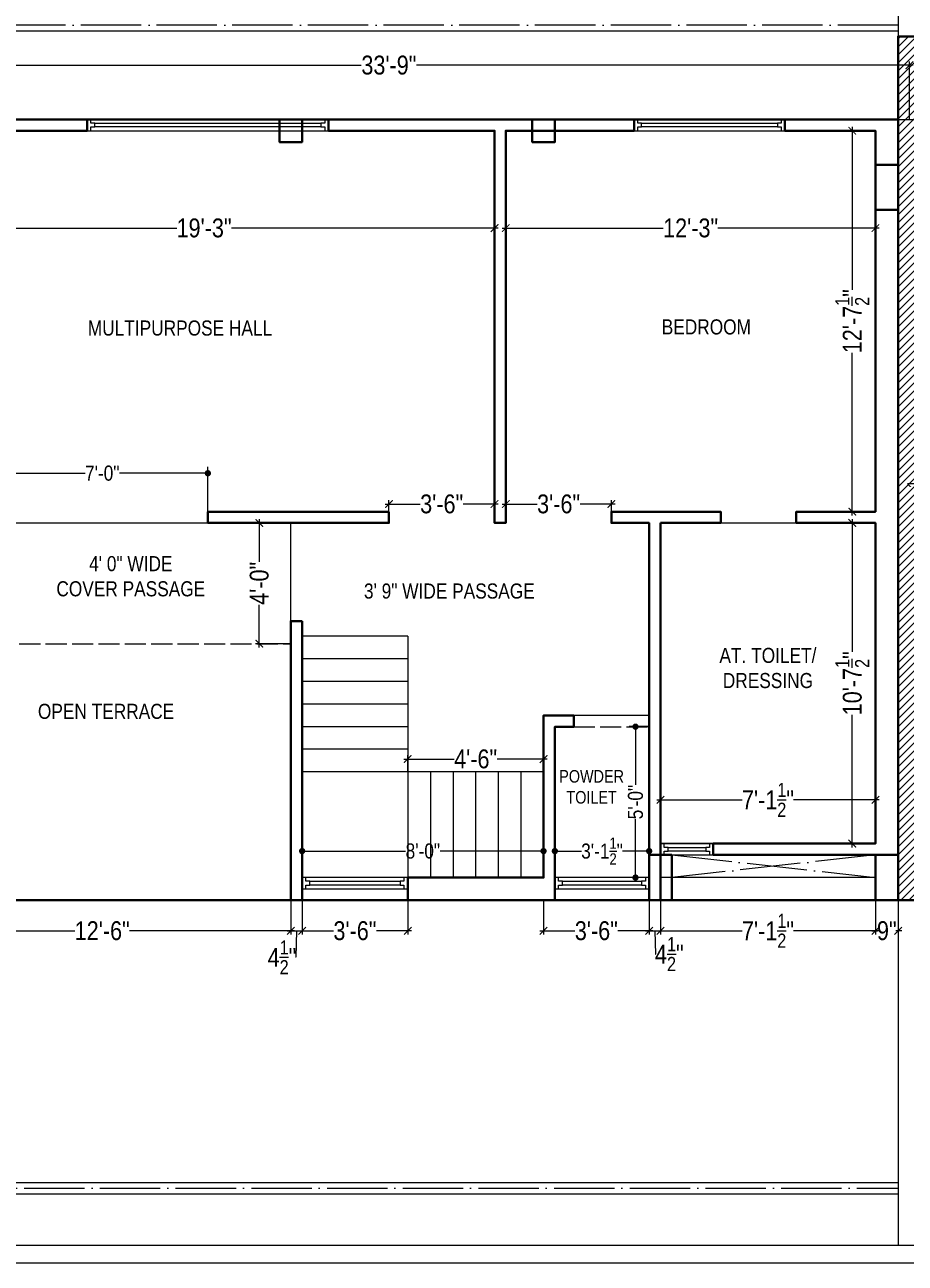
# Model space of a CAD drawing. Header units: millimetres. Extents: x 56222 to 152663, y -171621 to -121287.
# Drawn here: x 150135.4 to 150485.6, y -170532.5 to -170039.9 of the extents above; entities that cross this region are included whole.
import ezdxf

# ---------------------------------------------------------------- set-up
doc = ezdxf.new("R2010")
doc.units = ezdxf.units.MM
doc.header["$MEASUREMENT"] = 0
doc.header["$PDMODE"] = 35
doc.linetypes.add('ACAD_ISO02W100', pattern=[15, 12, -3])
doc.linetypes.add('ACAD_ISO04W100', pattern=[30, 24, -3, 0, -3])
doc.layers.get('Defpoints').update_dxf_attribs({"color": 220})
for name, color, linetype, lineweight in [('COLUMN', 1, 'Continuous', 30), ('ELEVATION', 250, 'Continuous', 9), ('FIRST FLOOR', 7, 'Continuous', 9), ('FIRST FLOOR_( STAIR )', 251, 'Continuous', 9), ('GROUND FLOOR', 7, 'Continuous', 9), ('GROUND FLOOR  ( HATCH )', 251, 'Continuous', 9), ('GROUND FLOOR ( DW_RAIL )', 7, 'Continuous', 9), ('SECOND FLOOR', 7, 'Continuous', 9), ('SECOND FLOOR  ( PLINE )', 251, 'Continuous', 30), ('SECOND FLOOR ( DIM )', 7, 'Continuous', 9), ('SECOND FLOOR ( DW_RAIL )', 7, 'Continuous', 9), ('SECOND FLOOR ( PLine )', 7, 'Continuous', 30), ('SECOND FLOOR ( TEXT )', 7, 'Continuous', 9), ('SECTION', 7, 'Continuous', 9), ('X_SHEET', 7, 'Continuous', 9)]:
    doc.layers.add(name, color=color, linetype=linetype, lineweight=lineweight)
doc.styles.add('Cn BT~6', font='swissc.ttf', dxfattribs={"height": 6})
doc.styles.add("Cn_BT_0'-0", font='swissc.ttf')
doc.styles.add('Cn_BT_7½', font='swissc.ttf', dxfattribs={"height": 7.5})
doc.styles.add('KATHA', font='swissc.ttf')
doc.dimstyles.new('Cn BT~6', dxfattribs={"dimtxt": 0.18, "dimasz": 2.5, "dimexe": 2.5, "dimexo": 0, "dimgap": 0.09, "dimtad": 0, "dimdec": 3, "dimzin": 3, "dimdsep": 46, "dimlunit": 4, "dimtxsty": 'Cn BT~6', "dimblk": 'DOT', "dimcen": 0.09, "dimdle": 2, "dimclrd": 250, "dimclre": 250, "dimclrt": 5, "dimadec": 0, "dimazin": 0, "dimtfac": 0.75, "dimtdec": 3, "dimtofl": 0, "dimtmove": 0, "dimatfit": 3, "dimfxl": 1, "dimtolj": 1, "dimtzin": 0, "dimlwd": 15, "dimlwe": 15, "dimarcsym": 0})
doc.dimstyles.new('Cn_BT_7½', dxfattribs={"dimtxt": 9, "dimasz": 3, "dimexe": 1.5, "dimexo": 0, "dimgap": 0.09, "dimtad": 0, "dimdec": 3, "dimzin": 3, "dimdsep": 46, "dimlunit": 4, "dimtxsty": 'Cn_BT_7½', "dimblk": 'ARCHTICK', "dimcen": 0.09, "dimdle": 1.5, "dimclrd": 251, "dimclre": 251, "dimclrt": 14, "dimadec": 0, "dimazin": 0, "dimtfac": 0.75, "dimtdec": 3, "dimtofl": 0, "dimtmove": 0, "dimatfit": 3, "dimfxl": 0, "dimtolj": 1, "dimtzin": 0, "dimlwd": 15, "dimlwe": 15, "dimarcsym": 0})

# ---------------------------------------------------------------- blocks, each defined once
blk = doc.blocks.new('_ArchTick')
at = {"color": 0, "linetype": 'ByBlock', "const_width": 0.15}
blk.add_lwpolyline([(-0.5, -0.5), (0.5, 0.5)], dxfattribs=at)
blk = doc.blocks.new('*D30')
at = {"layer": 'Defpoints', "color": 0, "transparency": 16777216}
for p in [(150473.74, -170348.19), (150388.24, -170356.24), (150473.74, -170356.24)]:
    blk.add_point(p, dxfattribs=at)
at = {"layer": 'SECOND FLOOR ( DIM )', "color": 251, "lineweight": 15, "transparency": 16777216}
for p, q in [((150386.74, -170348.19), (150420.79, -170348.19)), ((150388.24, -170356.24), (150388.24, -170346.69)), ((150475.24, -170348.19), (150441.19, -170348.19)), ((150473.74, -170356.24), (150473.74, -170346.69))]:
    blk.add_line(p, q, dxfattribs=at)
at = {"layer": 'SECOND FLOOR ( DIM )', "color": 251, "lineweight": 15, "transparency": 16777216, "xscale": 3, "yscale": 3, "zscale": 3, "rotation": 180}
blk.add_blockref('_ArchTick', (150388.24, -170348.19), dxfattribs=at)
at = {"layer": 'SECOND FLOOR ( DIM )', "color": 251, "lineweight": 15, "transparency": 16777216, "xscale": 3, "yscale": 3, "zscale": 3}
blk.add_blockref('_ArchTick', (150473.74, -170348.19), dxfattribs=at)
at = {"layer": 'SECOND FLOOR ( DIM )', "color": 14, "transparency": 16777216, "insert": (150430.99, -170348.19), "char_height": 7.5, "attachment_point": 5, "style": 'Cn_BT_7½'}
blk.add_mtext('\\A1;7\'-1{\\H0.750000x;\\S1/2;}"', dxfattribs=at)
blk = doc.blocks.new('*D31')
at = {"layer": 'Defpoints', "color": 0, "transparency": 16777216}
for p in [(150482.74, -170077.58), (150478.24, -170388.08), (150493.13, -170388.08)]:
    blk.add_point(p, dxfattribs=at)
at = {"layer": 'SECOND FLOOR ( DIM )', "color": 251, "lineweight": 15, "transparency": 16777216}
for p, q in [((150482.74, -170077.58), (150494.63, -170077.58)), ((150493.13, -170076.08), (150493.13, -170217.68)), ((150493.13, -170389.58), (150493.13, -170247.99)), ((150478.24, -170388.08), (150494.63, -170388.08))]:
    blk.add_line(p, q, dxfattribs=at)
at = {"layer": 'SECOND FLOOR ( DIM )', "color": 251, "lineweight": 15, "transparency": 16777216, "xscale": 3, "yscale": 3, "zscale": 3}
for p, rotation in [((150493.13, -170077.58), 90), ((150493.13, -170388.08), 270)]:
    blk.add_blockref('_ArchTick', p, dxfattribs=dict(at, rotation=rotation))
at = {"layer": 'SECOND FLOOR ( DIM )', "color": 14, "transparency": 16777216, "insert": (150493.13, -170232.83), "char_height": 7.5, "attachment_point": 5, "rotation": 90, "style": 'Cn_BT_7½'}
blk.add_mtext('\\A1;25\'-10{\\H0.750000x;\\S1/2;}"', dxfattribs=at)
blk = doc.blocks.new('*D32')
at = {"layer": 'Defpoints', "color": 0, "transparency": 16777216}
for p in [(150473.74, -170238.08), (150464.5, -170365.58), (150473.74, -170365.58)]:
    blk.add_point(p, dxfattribs=at)
at = {"layer": 'SECOND FLOOR ( DIM )', "color": 251, "lineweight": 15, "transparency": 16777216}
for p, q in [((150473.74, -170238.08), (150463, -170238.08)), ((150464.5, -170236.58), (150464.5, -170289.3)), ((150464.5, -170367.08), (150464.5, -170314.37)), ((150473.74, -170365.58), (150463, -170365.58))]:
    blk.add_line(p, q, dxfattribs=at)
at = {"layer": 'SECOND FLOOR ( DIM )', "color": 251, "lineweight": 15, "transparency": 16777216, "xscale": 3, "yscale": 3, "zscale": 3}
for p, rotation in [((150464.5, -170238.08), 90), ((150464.5, -170365.58), 270)]:
    blk.add_blockref('_ArchTick', p, dxfattribs=dict(at, rotation=rotation))
at = {"layer": 'SECOND FLOOR ( DIM )', "color": 14, "transparency": 16777216, "insert": (150464.5, -170301.83), "char_height": 7.5, "attachment_point": 5, "rotation": 90, "style": 'Cn_BT_7½'}
blk.add_mtext('\\A1;10\'-7{\\H0.750000x;\\S1/2;}"', dxfattribs=at)
blk = doc.blocks.new('*D33')
at = {"layer": 'Defpoints', "color": 0, "transparency": 16777216}
for p in [(150473.74, -170082.08), (150464.5, -170233.58), (150473.74, -170233.58)]:
    blk.add_point(p, dxfattribs=at)
at = {"layer": 'SECOND FLOOR ( DIM )', "color": 251, "lineweight": 15, "transparency": 16777216}
for p, q in [((150473.74, -170082.08), (150463, -170082.08)), ((150464.5, -170080.58), (150464.5, -170145.3)), ((150464.5, -170235.08), (150464.5, -170170.37)), ((150473.74, -170233.58), (150463, -170233.58))]:
    blk.add_line(p, q, dxfattribs=at)
at = {"layer": 'SECOND FLOOR ( DIM )', "color": 251, "lineweight": 15, "transparency": 16777216, "xscale": 3, "yscale": 3, "zscale": 3}
for p, rotation in [((150464.5, -170082.08), 90), ((150464.5, -170233.58), 270)]:
    blk.add_blockref('_ArchTick', p, dxfattribs=dict(at, rotation=rotation))
at = {"layer": 'SECOND FLOOR ( DIM )', "color": 14, "transparency": 16777216, "insert": (150464.5, -170157.83), "char_height": 7.5, "attachment_point": 5, "rotation": 90, "style": 'Cn_BT_7½'}
blk.add_mtext('\\A1;12\'-7{\\H0.750000x;\\S1/2;}"', dxfattribs=at)
blk = doc.blocks.new('*D34')
at = {"layer": 'Defpoints', "color": 0, "transparency": 16777216}
for p in [(150326.74, -170110.58), (150473.74, -170110.58), (150473.74, -170120.78)]:
    blk.add_point(p, dxfattribs=at)
at = {"layer": 'SECOND FLOOR ( DIM )', "color": 251, "lineweight": 15, "transparency": 16777216}
for p, q in [((150326.74, -170110.58), (150326.74, -170122.28)), ((150473.74, -170110.58), (150473.74, -170122.28)), ((150325.24, -170120.78), (150389.38, -170120.78)), ((150475.24, -170120.78), (150411.1, -170120.78))]:
    blk.add_line(p, q, dxfattribs=at)
at = {"layer": 'SECOND FLOOR ( DIM )', "color": 251, "lineweight": 15, "transparency": 16777216, "xscale": 3, "yscale": 3, "zscale": 3, "rotation": 180}
blk.add_blockref('_ArchTick', (150326.74, -170120.78), dxfattribs=at)
at = {"layer": 'SECOND FLOOR ( DIM )', "color": 251, "lineweight": 15, "transparency": 16777216, "xscale": 3, "yscale": 3, "zscale": 3}
blk.add_blockref('_ArchTick', (150473.74, -170120.78), dxfattribs=at)
at = {"layer": 'SECOND FLOOR ( DIM )', "color": 14, "transparency": 16777216, "insert": (150400.24, -170120.78), "char_height": 7.5, "attachment_point": 5, "style": 'Cn_BT_7½'}
blk.add_mtext('\\A1;12\'-3"', dxfattribs=at)
blk = doc.blocks.new('*D35')
at = {"layer": 'Defpoints', "color": 0, "transparency": 16777216}
for p in [(150091.24, -170110.58), (150322.24, -170110.58), (150091.24, -170120.78)]:
    blk.add_point(p, dxfattribs=at)
at = {"layer": 'SECOND FLOOR ( DIM )', "color": 251, "lineweight": 15, "transparency": 16777216}
for p, q in [((150091.24, -170110.58), (150091.24, -170122.28)), ((150322.24, -170110.58), (150322.24, -170122.28)), ((150089.74, -170120.78), (150195.88, -170120.78)), ((150323.74, -170120.78), (150217.6, -170120.78))]:
    blk.add_line(p, q, dxfattribs=at)
at = {"layer": 'SECOND FLOOR ( DIM )', "color": 251, "lineweight": 15, "transparency": 16777216, "xscale": 3, "yscale": 3, "zscale": 3, "rotation": 180}
blk.add_blockref('_ArchTick', (150091.24, -170120.78), dxfattribs=at)
at = {"layer": 'SECOND FLOOR ( DIM )', "color": 251, "lineweight": 15, "transparency": 16777216, "xscale": 3, "yscale": 3, "zscale": 3}
blk.add_blockref('_ArchTick', (150322.24, -170120.78), dxfattribs=at)
at = {"layer": 'SECOND FLOOR ( DIM )', "color": 14, "transparency": 16777216, "insert": (150206.74, -170120.78), "char_height": 7.5, "attachment_point": 5, "style": 'Cn_BT_7½'}
blk.add_mtext('\\A1;19\'-3"', dxfattribs=at)
blk = doc.blocks.new('*D36')
at = {"layer": 'Defpoints', "color": 0, "transparency": 16777216}
for p in [(150082.24, -170056.02), (150082.24, -170077.58), (150487.24, -170077.58)]:
    blk.add_point(p, dxfattribs=at)
at = {"layer": 'SECOND FLOOR ( DIM )', "color": 251, "lineweight": 15, "transparency": 16777216}
for p, q in [((150080.74, -170056.02), (150269.21, -170056.02)), ((150082.24, -170077.58), (150082.24, -170054.52)), ((150488.74, -170056.02), (150291.28, -170056.02)), ((150487.24, -170077.58), (150487.24, -170054.52))]:
    blk.add_line(p, q, dxfattribs=at)
at = {"layer": 'SECOND FLOOR ( DIM )', "color": 251, "lineweight": 15, "transparency": 16777216, "xscale": 3, "yscale": 3, "zscale": 3, "rotation": 180}
blk.add_blockref('_ArchTick', (150082.24, -170056.02), dxfattribs=at)
at = {"layer": 'SECOND FLOOR ( DIM )', "color": 251, "lineweight": 15, "transparency": 16777216, "xscale": 3, "yscale": 3, "zscale": 3}
blk.add_blockref('_ArchTick', (150487.24, -170056.02), dxfattribs=at)
at = {"layer": 'SECOND FLOOR ( DIM )', "color": 14, "transparency": 16777216, "insert": (150280.24, -170056.02), "char_height": 7.5, "attachment_point": 5, "style": 'Cn_BT_7½'}
blk.add_mtext('\\A1;33\'-9"', dxfattribs=at)
blk = doc.blocks.new('_Dot')
at = {"color": 0, "linetype": 'ByBlock', "lineweight": -2}
blk.add_line((-0.5, 0), (-1, 0), dxfattribs=at)
at = {"color": 0, "linetype": 'ByBlock', "const_width": 0.5}
blk.add_lwpolyline([(-0.25, 0, 1), (0.25, 0, 1)], format="xyb", close=True, dxfattribs=at)
blk = doc.blocks.new('*D37')
at = {"layer": 'Defpoints', "color": 0, "transparency": 16777216}
for p in [(150245.74, -170361.08), (150341.74, -170361.08), (150341.74, -170368.56)]:
    blk.add_point(p, dxfattribs=at)
at = {"layer": 'SECOND FLOOR ( DIM )', "color": 250, "lineweight": 15, "transparency": 16777216}
for p, q in [((150245.74, -170361.08), (150245.74, -170371.06)), ((150341.74, -170361.08), (150341.74, -170371.06)), ((150248.24, -170368.56), (150286.91, -170368.56)), ((150339.24, -170368.56), (150300.58, -170368.56))]:
    blk.add_line(p, q, dxfattribs=at)
at = {"layer": 'SECOND FLOOR ( DIM )', "color": 250, "lineweight": 15, "transparency": 16777216, "xscale": 2.5, "yscale": 2.5, "zscale": 2.5, "rotation": 180}
blk.add_blockref('_Dot', (150245.74, -170368.56), dxfattribs=at)
at = {"layer": 'SECOND FLOOR ( DIM )', "color": 250, "lineweight": 15, "transparency": 16777216, "xscale": 2.5, "yscale": 2.5, "zscale": 2.5}
blk.add_blockref('_Dot', (150341.74, -170368.56), dxfattribs=at)
at = {"layer": 'SECOND FLOOR ( DIM )', "color": 5, "transparency": 16777216, "insert": (150293.74, -170368.56), "char_height": 6, "attachment_point": 5, "style": 'Cn BT~6'}
blk.add_mtext('\\A1;8\'-0"', dxfattribs=at)
blk = doc.blocks.new('*D38')
at = {"layer": 'Defpoints', "color": 0, "transparency": 16777216}
for p in [(150341.74, -170331.94), (150287.74, -170337.08), (150341.74, -170337.08)]:
    blk.add_point(p, dxfattribs=at)
at = {"layer": 'SECOND FLOOR ( DIM )', "color": 251, "lineweight": 15, "transparency": 16777216}
for p, q in [((150286.24, -170331.94), (150306.14, -170331.94)), ((150287.74, -170337.08), (150287.74, -170330.44)), ((150343.24, -170331.94), (150323.34, -170331.94)), ((150341.74, -170337.08), (150341.74, -170330.44))]:
    blk.add_line(p, q, dxfattribs=at)
at = {"layer": 'SECOND FLOOR ( DIM )', "color": 251, "lineweight": 15, "transparency": 16777216, "xscale": 3, "yscale": 3, "zscale": 3, "rotation": 180}
blk.add_blockref('_ArchTick', (150287.74, -170331.94), dxfattribs=at)
at = {"layer": 'SECOND FLOOR ( DIM )', "color": 251, "lineweight": 15, "transparency": 16777216, "xscale": 3, "yscale": 3, "zscale": 3}
blk.add_blockref('_ArchTick', (150341.74, -170331.94), dxfattribs=at)
at = {"layer": 'SECOND FLOOR ( DIM )', "color": 14, "transparency": 16777216, "insert": (150314.74, -170331.94), "char_height": 7.5, "attachment_point": 5, "style": 'Cn_BT_7½'}
blk.add_mtext('\\A1;4\'-6"', dxfattribs=at)
blk = doc.blocks.new('*D39')
at = {"layer": 'Defpoints', "color": 0, "transparency": 16777216}
for p in [(150091.24, -170388.08), (150241.24, -170388.08), (150241.24, -170400.26)]:
    blk.add_point(p, dxfattribs=at)
at = {"layer": 'SECOND FLOOR ( DIM )', "color": 251, "lineweight": 15, "transparency": 16777216}
for p, q in [((150091.24, -170388.08), (150091.24, -170401.76)), ((150241.24, -170388.08), (150241.24, -170401.76)), ((150089.74, -170400.26), (150155.38, -170400.26)), ((150242.74, -170400.26), (150177.1, -170400.26))]:
    blk.add_line(p, q, dxfattribs=at)
at = {"layer": 'SECOND FLOOR ( DIM )', "color": 251, "lineweight": 15, "transparency": 16777216, "xscale": 3, "yscale": 3, "zscale": 3, "rotation": 180}
blk.add_blockref('_ArchTick', (150091.24, -170400.26), dxfattribs=at)
at = {"layer": 'SECOND FLOOR ( DIM )', "color": 251, "lineweight": 15, "transparency": 16777216, "xscale": 3, "yscale": 3, "zscale": 3}
blk.add_blockref('_ArchTick', (150241.24, -170400.26), dxfattribs=at)
at = {"layer": 'SECOND FLOOR ( DIM )', "color": 14, "transparency": 16777216, "insert": (150166.24, -170400.26), "char_height": 7.5, "attachment_point": 5, "style": 'Cn_BT_7½'}
blk.add_mtext('\\A1;12\'-6"', dxfattribs=at)
blk = doc.blocks.new('*D40')
at = {"layer": 'Defpoints', "color": 0, "transparency": 16777216}
for p in [(150241.24, -170388.08), (150245.74, -170388.08), (150245.74, -170400.26)]:
    blk.add_point(p, dxfattribs=at)
at = {"layer": 'SECOND FLOOR ( DIM )', "color": 251, "lineweight": 15, "transparency": 16777216}
for p, q in [((150241.24, -170388.08), (150241.24, -170401.76)), ((150245.74, -170388.08), (150245.74, -170401.76)), ((150239.74, -170400.26), (150247.24, -170400.26)), ((150243.49, -170400.26), (150243.27, -170410.81)), ((150243.27, -170410.81), (150243.09, -170410.81))]:
    blk.add_line(p, q, dxfattribs=at)
at = {"layer": 'SECOND FLOOR ( DIM )', "color": 251, "lineweight": 15, "transparency": 16777216, "xscale": 3, "yscale": 3, "zscale": 3, "rotation": 180}
blk.add_blockref('_ArchTick', (150241.24, -170400.26), dxfattribs=at)
at = {"layer": 'SECOND FLOOR ( DIM )', "color": 251, "lineweight": 15, "transparency": 16777216, "xscale": 3, "yscale": 3, "zscale": 3}
blk.add_blockref('_ArchTick', (150245.74, -170400.26), dxfattribs=at)
at = {"layer": 'SECOND FLOOR ( DIM )', "color": 14, "transparency": 16777216, "insert": (150237.72, -170410.81), "char_height": 7.5, "attachment_point": 5, "style": 'Cn_BT_7½'}
blk.add_mtext('\\A1;4{\\H0.750000x;\\S1/2;}"', dxfattribs=at)
blk = doc.blocks.new('*D41')
at = {"layer": 'Defpoints', "color": 0, "transparency": 16777216}
for p in [(150245.74, -170388.08), (150287.74, -170388.08), (150287.74, -170400.26)]:
    blk.add_point(p, dxfattribs=at)
at = {"layer": 'SECOND FLOOR ( DIM )', "color": 251, "lineweight": 15, "transparency": 16777216}
for p, q in [((150245.74, -170388.08), (150245.74, -170401.76)), ((150287.74, -170388.08), (150287.74, -170401.76)), ((150244.24, -170400.26), (150258.19, -170400.26)), ((150289.24, -170400.26), (150275.29, -170400.26))]:
    blk.add_line(p, q, dxfattribs=at)
at = {"layer": 'SECOND FLOOR ( DIM )', "color": 251, "lineweight": 15, "transparency": 16777216, "xscale": 3, "yscale": 3, "zscale": 3, "rotation": 180}
blk.add_blockref('_ArchTick', (150245.74, -170400.26), dxfattribs=at)
at = {"layer": 'SECOND FLOOR ( DIM )', "color": 251, "lineweight": 15, "transparency": 16777216, "xscale": 3, "yscale": 3, "zscale": 3}
blk.add_blockref('_ArchTick', (150287.74, -170400.26), dxfattribs=at)
at = {"layer": 'SECOND FLOOR ( DIM )', "color": 14, "transparency": 16777216, "insert": (150266.74, -170400.26), "char_height": 7.5, "attachment_point": 5, "style": 'Cn_BT_7½'}
blk.add_mtext('\\A1;3\'-6"', dxfattribs=at)
blk = doc.blocks.new('*D42')
at = {"layer": 'Defpoints', "color": 0, "transparency": 16777216}
for p in [(150341.74, -170388.08), (150383.74, -170388.08), (150383.74, -170400.26)]:
    blk.add_point(p, dxfattribs=at)
at = {"layer": 'SECOND FLOOR ( DIM )', "color": 251, "lineweight": 15, "transparency": 16777216}
for p, q in [((150341.74, -170388.08), (150341.74, -170401.76)), ((150383.74, -170388.08), (150383.74, -170401.76)), ((150340.24, -170400.26), (150354.19, -170400.26)), ((150385.24, -170400.26), (150371.29, -170400.26))]:
    blk.add_line(p, q, dxfattribs=at)
at = {"layer": 'SECOND FLOOR ( DIM )', "color": 251, "lineweight": 15, "transparency": 16777216, "xscale": 3, "yscale": 3, "zscale": 3, "rotation": 180}
blk.add_blockref('_ArchTick', (150341.74, -170400.26), dxfattribs=at)
at = {"layer": 'SECOND FLOOR ( DIM )', "color": 251, "lineweight": 15, "transparency": 16777216, "xscale": 3, "yscale": 3, "zscale": 3}
blk.add_blockref('_ArchTick', (150383.74, -170400.26), dxfattribs=at)
at = {"layer": 'SECOND FLOOR ( DIM )', "color": 14, "transparency": 16777216, "insert": (150362.74, -170400.26), "char_height": 7.5, "attachment_point": 5, "style": 'Cn_BT_7½'}
blk.add_mtext('\\A1;3\'-6"', dxfattribs=at)
blk = doc.blocks.new('*D44')
at = {"layer": 'Defpoints', "color": 0, "transparency": 16777216}
for p in [(150383.74, -170388.08), (150388.24, -170388.08), (150388.24, -170400.26)]:
    blk.add_point(p, dxfattribs=at)
at = {"layer": 'SECOND FLOOR ( DIM )', "color": 251, "lineweight": 15, "transparency": 16777216}
for p, q in [((150383.74, -170388.08), (150383.74, -170401.76)), ((150388.24, -170388.08), (150388.24, -170401.76)), ((150382.24, -170400.26), (150389.74, -170400.26)), ((150385.99, -170400.26), (150386.22, -170409.54)), ((150386.22, -170409.54), (150386.4, -170409.54))]:
    blk.add_line(p, q, dxfattribs=at)
at = {"layer": 'SECOND FLOOR ( DIM )', "color": 251, "lineweight": 15, "transparency": 16777216, "xscale": 3, "yscale": 3, "zscale": 3, "rotation": 180}
blk.add_blockref('_ArchTick', (150383.74, -170400.26), dxfattribs=at)
at = {"layer": 'SECOND FLOOR ( DIM )', "color": 251, "lineweight": 15, "transparency": 16777216, "xscale": 3, "yscale": 3, "zscale": 3}
blk.add_blockref('_ArchTick', (150388.24, -170400.26), dxfattribs=at)
at = {"layer": 'SECOND FLOOR ( DIM )', "color": 14, "transparency": 16777216, "insert": (150391.77, -170409.54), "char_height": 7.5, "attachment_point": 5, "style": 'Cn_BT_7½'}
blk.add_mtext('\\A1;4{\\H0.750000x;\\S1/2;}"', dxfattribs=at)
blk = doc.blocks.new('*D45')
at = {"layer": 'Defpoints', "color": 0, "transparency": 16777216}
for p in [(150388.24, -170388.08), (150473.74, -170388.08), (150473.74, -170400.26)]:
    blk.add_point(p, dxfattribs=at)
at = {"layer": 'SECOND FLOOR ( DIM )', "color": 251, "lineweight": 15, "transparency": 16777216}
for p, q in [((150388.24, -170388.08), (150388.24, -170401.76)), ((150473.74, -170388.08), (150473.74, -170401.76)), ((150386.74, -170400.26), (150420.79, -170400.26)), ((150475.24, -170400.26), (150441.19, -170400.26))]:
    blk.add_line(p, q, dxfattribs=at)
at = {"layer": 'SECOND FLOOR ( DIM )', "color": 251, "lineweight": 15, "transparency": 16777216, "xscale": 3, "yscale": 3, "zscale": 3, "rotation": 180}
blk.add_blockref('_ArchTick', (150388.24, -170400.26), dxfattribs=at)
at = {"layer": 'SECOND FLOOR ( DIM )', "color": 251, "lineweight": 15, "transparency": 16777216, "xscale": 3, "yscale": 3, "zscale": 3}
blk.add_blockref('_ArchTick', (150473.74, -170400.26), dxfattribs=at)
at = {"layer": 'SECOND FLOOR ( DIM )', "color": 14, "transparency": 16777216, "insert": (150430.99, -170400.26), "char_height": 7.5, "attachment_point": 5, "style": 'Cn_BT_7½'}
blk.add_mtext('\\A1;7\'-1{\\H0.750000x;\\S1/2;}"', dxfattribs=at)
blk = doc.blocks.new('*D46')
at = {"layer": 'Defpoints', "color": 0, "transparency": 16777216}
for p in [(150473.74, -170388.08), (150482.74, -170388.08), (150482.74, -170400.26)]:
    blk.add_point(p, dxfattribs=at)
at = {"layer": 'SECOND FLOOR ( DIM )', "color": 251, "lineweight": 15, "transparency": 16777216}
for p, q in [((150473.74, -170388.08), (150473.74, -170401.76)), ((150482.74, -170388.08), (150482.74, -170401.76)), ((150472.24, -170400.26), (150474.59, -170400.26)), ((150484.24, -170400.26), (150481.9, -170400.26))]:
    blk.add_line(p, q, dxfattribs=at)
at = {"layer": 'SECOND FLOOR ( DIM )', "color": 251, "lineweight": 15, "transparency": 16777216, "xscale": 3, "yscale": 3, "zscale": 3, "rotation": 180}
blk.add_blockref('_ArchTick', (150473.74, -170400.26), dxfattribs=at)
at = {"layer": 'SECOND FLOOR ( DIM )', "color": 251, "lineweight": 15, "transparency": 16777216, "xscale": 3, "yscale": 3, "zscale": 3}
blk.add_blockref('_ArchTick', (150482.74, -170400.26), dxfattribs=at)
at = {"layer": 'SECOND FLOOR ( DIM )', "color": 14, "transparency": 16777216, "insert": (150478.24, -170400.26), "char_height": 7.5, "attachment_point": 5, "style": 'Cn_BT_7½'}
blk.add_mtext('\\A1;9"', dxfattribs=at)
blk = doc.blocks.new('*D47')
at = {"layer": 'Defpoints', "color": 0, "transparency": 16777216}
for p in [(150245.74, -170238.08), (150228.7, -170286.08), (150241.24, -170286.08)]:
    blk.add_point(p, dxfattribs=at)
at = {"layer": 'SECOND FLOOR ( DIM )', "color": 251, "lineweight": 15, "transparency": 16777216}
for p, q in [((150245.74, -170238.08), (150227.2, -170238.08)), ((150228.7, -170236.58), (150228.7, -170253.49)), ((150228.7, -170287.58), (150228.7, -170270.68)), ((150241.24, -170286.08), (150227.2, -170286.08))]:
    blk.add_line(p, q, dxfattribs=at)
at = {"layer": 'SECOND FLOOR ( DIM )', "color": 251, "lineweight": 15, "transparency": 16777216, "xscale": 3, "yscale": 3, "zscale": 3}
for p, rotation in [((150228.7, -170238.08), 90), ((150228.7, -170286.08), 270)]:
    blk.add_blockref('_ArchTick', p, dxfattribs=dict(at, rotation=rotation))
at = {"layer": 'SECOND FLOOR ( DIM )', "color": 14, "transparency": 16777216, "insert": (150228.7, -170262.08), "char_height": 7.5, "attachment_point": 5, "rotation": 90, "style": 'Cn_BT_7½'}
blk.add_mtext('\\A1;4\'-0"', dxfattribs=at)
blk = doc.blocks.new('*D49')
at = {"layer": 'Defpoints', "color": 0, "transparency": 16777216}
for p in [(150326.74, -170230.53), (150326.74, -170238.08), (150368.74, -170238.08)]:
    blk.add_point(p, dxfattribs=at)
at = {"layer": 'SECOND FLOOR ( DIM )', "color": 251, "lineweight": 15, "transparency": 16777216}
for p, q in [((150325.24, -170230.53), (150339.19, -170230.53)), ((150326.74, -170238.08), (150326.74, -170229.03)), ((150370.24, -170230.53), (150356.29, -170230.53)), ((150368.74, -170238.08), (150368.74, -170229.03))]:
    blk.add_line(p, q, dxfattribs=at)
at = {"layer": 'SECOND FLOOR ( DIM )', "color": 251, "lineweight": 15, "transparency": 16777216, "xscale": 3, "yscale": 3, "zscale": 3, "rotation": 180}
blk.add_blockref('_ArchTick', (150326.74, -170230.53), dxfattribs=at)
at = {"layer": 'SECOND FLOOR ( DIM )', "color": 251, "lineweight": 15, "transparency": 16777216, "xscale": 3, "yscale": 3, "zscale": 3}
blk.add_blockref('_ArchTick', (150368.74, -170230.53), dxfattribs=at)
at = {"layer": 'SECOND FLOOR ( DIM )', "color": 14, "transparency": 16777216, "insert": (150347.74, -170230.53), "char_height": 7.5, "attachment_point": 5, "style": 'Cn_BT_7½'}
blk.add_mtext('\\A1;3\'-6"', dxfattribs=at)
blk = doc.blocks.new('*D50')
at = {"layer": 'Defpoints', "color": 0, "transparency": 16777216}
for p in [(150280.24, -170230.53), (150280.24, -170238.08), (150322.24, -170238.08)]:
    blk.add_point(p, dxfattribs=at)
at = {"layer": 'SECOND FLOOR ( DIM )', "color": 251, "lineweight": 15, "transparency": 16777216}
for p, q in [((150278.74, -170230.53), (150292.69, -170230.53)), ((150280.24, -170238.08), (150280.24, -170229.03)), ((150323.74, -170230.53), (150309.79, -170230.53)), ((150322.24, -170238.08), (150322.24, -170229.03))]:
    blk.add_line(p, q, dxfattribs=at)
at = {"layer": 'SECOND FLOOR ( DIM )', "color": 251, "lineweight": 15, "transparency": 16777216, "xscale": 3, "yscale": 3, "zscale": 3, "rotation": 180}
blk.add_blockref('_ArchTick', (150280.24, -170230.53), dxfattribs=at)
at = {"layer": 'SECOND FLOOR ( DIM )', "color": 251, "lineweight": 15, "transparency": 16777216, "xscale": 3, "yscale": 3, "zscale": 3}
blk.add_blockref('_ArchTick', (150322.24, -170230.53), dxfattribs=at)
at = {"layer": 'SECOND FLOOR ( DIM )', "color": 14, "transparency": 16777216, "insert": (150301.24, -170230.53), "char_height": 7.5, "attachment_point": 5, "style": 'Cn_BT_7½'}
blk.add_mtext('\\A1;3\'-6"', dxfattribs=at)
blk = doc.blocks.new('*D51')
at = {"layer": 'Defpoints', "color": 0, "transparency": 16777216}
for p in [(150346.24, -170361.08), (150383.74, -170361.08), (150383.74, -170368.56)]:
    blk.add_point(p, dxfattribs=at)
at = {"layer": 'SECOND FLOOR ( DIM )', "color": 250, "lineweight": 15, "transparency": 16777216}
for p, q in [((150346.24, -170361.08), (150346.24, -170371.06)), ((150383.74, -170361.08), (150383.74, -170371.06)), ((150348.74, -170368.56), (150356.79, -170368.56)), ((150381.24, -170368.56), (150373.19, -170368.56))]:
    blk.add_line(p, q, dxfattribs=at)
at = {"layer": 'SECOND FLOOR ( DIM )', "color": 250, "lineweight": 15, "transparency": 16777216, "xscale": 2.5, "yscale": 2.5, "zscale": 2.5, "rotation": 180}
blk.add_blockref('_Dot', (150346.24, -170368.56), dxfattribs=at)
at = {"layer": 'SECOND FLOOR ( DIM )', "color": 250, "lineweight": 15, "transparency": 16777216, "xscale": 2.5, "yscale": 2.5, "zscale": 2.5}
blk.add_blockref('_Dot', (150383.74, -170368.56), dxfattribs=at)
at = {"layer": 'SECOND FLOOR ( DIM )', "color": 5, "transparency": 16777216, "insert": (150364.99, -170368.56), "char_height": 6, "attachment_point": 5, "style": 'Cn BT~6'}
blk.add_mtext('\\A1;3\'-1{\\H0.750000x;\\S1/2;}"', dxfattribs=at)
blk = doc.blocks.new('*D52')
at = {"layer": 'Defpoints', "color": 0, "transparency": 16777216}
for p in [(150378.31, -170319.08), (150383.74, -170319.08), (150383.74, -170379.08)]:
    blk.add_point(p, dxfattribs=at)
at = {"layer": 'SECOND FLOOR ( DIM )', "color": 250, "lineweight": 15, "transparency": 16777216}
for p, q in [((150383.74, -170319.08), (150375.81, -170319.08)), ((150378.31, -170321.58), (150378.31, -170342.24)), ((150378.31, -170376.58), (150378.31, -170355.93)), ((150383.74, -170379.08), (150375.81, -170379.08))]:
    blk.add_line(p, q, dxfattribs=at)
at = {"layer": 'SECOND FLOOR ( DIM )', "color": 250, "lineweight": 15, "transparency": 16777216, "xscale": 2.5, "yscale": 2.5, "zscale": 2.5}
for p, rotation in [((150378.31, -170319.08), 90), ((150378.31, -170379.08), 270)]:
    blk.add_blockref('_Dot', p, dxfattribs=dict(at, rotation=rotation))
at = {"layer": 'SECOND FLOOR ( DIM )', "color": 5, "transparency": 16777216, "insert": (150378.31, -170349.08), "char_height": 6, "attachment_point": 5, "rotation": 90, "style": 'Cn BT~6'}
blk.add_mtext('\\A1;5\'-0"', dxfattribs=at)
blk = doc.blocks.new('*D64')
at = {"layer": 'Defpoints', "color": 0, "transparency": 16777216}
for p in [(150208.24, -170218.29), (150124.24, -170233.58), (150208.24, -170233.58)]:
    blk.add_point(p, dxfattribs=at)
at = {"layer": 'ELEVATION', "color": 250, "lineweight": 15, "transparency": 16777216}
for p, q in [((150124.24, -170233.58), (150124.24, -170215.79)), ((150208.24, -170233.58), (150208.24, -170215.79)), ((150126.74, -170218.29), (150159.4, -170218.29)), ((150205.74, -170218.29), (150173.08, -170218.29))]:
    blk.add_line(p, q, dxfattribs=at)
at = {"layer": 'ELEVATION', "color": 250, "lineweight": 15, "transparency": 16777216, "xscale": 2.5, "yscale": 2.5, "zscale": 2.5, "rotation": 180}
blk.add_blockref('_Dot', (150124.24, -170218.29), dxfattribs=at)
at = {"layer": 'ELEVATION', "color": 250, "lineweight": 15, "transparency": 16777216, "xscale": 2.5, "yscale": 2.5, "zscale": 2.5}
blk.add_blockref('_Dot', (150208.24, -170218.29), dxfattribs=at)
at = {"layer": 'ELEVATION', "color": 5, "transparency": 16777216, "insert": (150166.24, -170218.29), "char_height": 6, "attachment_point": 5, "style": 'Cn BT~6'}
blk.add_mtext('\\A1;7\'-0"', dxfattribs=at)

msp = doc.modelspace()

# ---------------------------------------------------------------- hatches: boundary and pattern name
at = {"layer": 'GROUND FLOOR  ( HATCH )'}
h = msp.add_hatch(dxfattribs=at)
h.set_pattern_fill('ANSI31', color=6, scale=18, style=0)
h.set_pattern_definition([(45, (33951.0562, -7768.9088), (-1.590990258, 1.590990258), [])])
h.paths.add_polyline_path([(150491.7421, -170044.5832), (150482.7421, -170044.5832), (150482.7421, -170388.0832), (150491.7421, -170388.0832)])

# ---------------------------------------------------------------- linework, layer by layer
at = {"layer": 'COLUMN'}
for points in [[(150236.7421, -170077.5832), (150245.7421, -170077.5832), (150245.7421, -170086.5832), (150236.7421, -170086.5832)], [(150337.2421, -170077.5832), (150346.2421, -170077.5832), (150346.2421, -170086.5832), (150337.2421, -170086.5832)], [(150473.7421, -170095.5832), (150482.7421, -170095.5832), (150482.7421, -170113.5832), (150473.7421, -170113.5832)], [(150383.7421, -170370.0832), (150392.7421, -170370.0832), (150392.7421, -170388.0832), (150383.7421, -170388.0832)], [(150473.7421, -170370.0832), (150482.7421, -170370.0832), (150482.7421, -170388.0832), (150473.7421, -170388.0832)]]:
    msp.add_lwpolyline(points, close=True, dxfattribs=at)
at = {"layer": 'Defpoints', "color": 6, "lineweight": 30}
msp.add_lwpolyline([(150082.2421, -170077.5832), (150482.7421, -170077.5832), (150482.7422, -170388.0832), (150082.2421, -170388.0832)], close=True, dxfattribs=at)
at = {"layer": 'FIRST FLOOR', "color": 1}
msp.add_line((150287.7421, -170379.0832), (150287.7421, -170388.0832), dxfattribs=at)
at = {"layer": 'FIRST FLOOR_( STAIR )'}
for p, q in [((150287.7421, -170283.0832), (150245.7421, -170283.0832)), ((150287.7421, -170283.0832), (150287.7421, -170379.0832)), ((150287.7421, -170292.0832), (150245.7421, -170292.0832)), ((150287.7421, -170301.0832), (150245.7421, -170301.0832)), ((150287.7421, -170310.0832), (150245.7421, -170310.0832)), ((150287.7421, -170319.0832), (150245.7421, -170319.0832)), ((150287.7421, -170328.0832), (150245.7421, -170328.0832)), ((150341.7421, -170337.0832), (150245.7421, -170337.0832)), ((150296.7421, -170337.0832), (150296.7421, -170379.0832)), ((150305.7421, -170337.0832), (150305.7421, -170379.0832)), ((150314.7421, -170337.0832), (150314.7421, -170379.0832)), ((150323.7421, -170337.0832), (150323.7421, -170379.0832)), ((150332.7421, -170337.0832), (150332.7421, -170379.0832))]:
    msp.add_line(p, q, dxfattribs=at)
at = {"layer": 'GROUND FLOOR'}
for p, q in [((150482.7421, -170004.5343), (150482.7421, -170525.4671)), ((150482.7421, -170004.5343), (150482.7421, -170101.5832)), ((149986.9921, -170042.3332), (150482.7421, -170042.3332)), ((150409.2421, -170365.5832), (150409.2421, -170370.0832)), ((149986.9921, -170500.3332), (150482.7421, -170500.3332)), ((149982.4921, -170504.8332), (150482.7421, -170504.8332))]:
    msp.add_line(p, q, dxfattribs=at)
at = {"layer": 'GROUND FLOOR', "color": 1, "linetype": 'ACAD_ISO04W100'}
msp.add_lwpolyline([(150482.7421, -170040.0832), (149984.7421, -170040.0832), (149984.7421, -170502.5832), (150482.7421, -170502.5832)], dxfattribs=at)
at = {"layer": 'GROUND FLOOR', "color": 6, "lineweight": 30}
msp.add_lwpolyline([(150491.7421, -170044.5832), (150482.7421, -170044.5832), (150482.7421, -170388.0832), (150491.7421, -170388.0832)], close=True, dxfattribs=at)
at = {"layer": 'GROUND FLOOR ( DW_RAIL )'}
for points in [[(150409.2421, -170365.5832), (150407.7421, -170365.5832), (150407.7421, -170367.0832), (150406.2421, -170367.0832), (150406.2421, -170368.5832), (150391.2421, -170368.5832), (150391.2421, -170367.0832), (150389.7421, -170367.0832), (150389.7421, -170365.5832), (150388.2421, -170365.5832), (150388.2421, -170370.0832), (150389.7421, -170370.0832), (150389.7421, -170368.5832), (150391.2421, -170368.5832), (150391.2421, -170367.0832), (150406.2421, -170367.0832), (150406.2421, -170368.5832), (150407.7421, -170368.5832), (150407.7421, -170370.0832), (150409.2421, -170370.0832), (150409.2421, -170365.5832), (150388.2421, -170365.5832), (150388.2421, -170370.0832), (150409.2421, -170370.0832)], [(150287.7421, -170379.0832), (150286.2421, -170379.0832), (150286.2421, -170380.5832), (150284.7421, -170380.5832), (150284.7421, -170382.0832), (150248.7421, -170382.0832), (150248.7421, -170380.5832), (150247.2421, -170380.5832), (150247.2421, -170379.0832), (150245.7421, -170379.0832), (150245.7421, -170383.5832), (150247.2421, -170383.5832), (150247.2421, -170382.0832), (150248.7421, -170382.0832), (150248.7421, -170380.5832), (150284.7421, -170380.5832), (150284.7421, -170382.0832), (150286.2421, -170382.0832), (150286.2421, -170383.5832), (150287.7421, -170383.5832), (150287.7421, -170379.0832), (150245.7421, -170379.0832), (150245.7421, -170383.5832), (150287.7421, -170383.5832)], [(150383.7421, -170379.0832), (150382.2421, -170379.0832), (150382.2421, -170380.5832), (150380.7421, -170380.5832), (150380.7421, -170382.0832), (150349.2421, -170382.0832), (150349.2421, -170380.5832), (150347.7421, -170380.5832), (150347.7421, -170379.0832), (150346.2421, -170379.0832), (150346.2421, -170383.5832), (150347.7421, -170383.5832), (150347.7421, -170382.0832), (150349.2421, -170382.0832), (150349.2421, -170380.5832), (150380.7421, -170380.5832), (150380.7421, -170382.0832), (150382.2421, -170382.0832), (150382.2421, -170383.5832), (150383.7421, -170383.5832), (150383.7421, -170379.0832), (150346.2421, -170379.0832), (150346.2421, -170383.5832), (150383.7421, -170383.5832)]]:
    msp.add_lwpolyline(points, close=True, dxfattribs=at)
at = {"layer": 'SECOND FLOOR'}
for p, q in [((150082.2421, -170077.5832), (150482.7421, -170077.5832)), ((150160.2421, -170077.5832), (150160.2421, -170082.0832)), ((150256.2421, -170077.5832), (150256.2421, -170082.0832)), ((150377.7421, -170077.5832), (150377.7421, -170082.0832)), ((150437.7421, -170077.5832), (150437.7421, -170082.0832)), ((150091.2421, -170082.0832), (150322.2421, -170082.0832)), ((150322.2421, -170082.0832), (150322.2421, -170238.0832)), ((150326.7421, -170082.0832), (150473.7421, -170082.0832)), ((150326.7421, -170238.0832), (150326.7421, -170082.0832)), ((150473.7421, -170082.0832), (150473.7421, -170233.5832)), ((150208.2421, -170233.5832), (150280.2421, -170233.5832)), ((150208.2421, -170238.0832), (150208.2421, -170233.5832)), ((150280.2421, -170238.0832), (150280.2421, -170233.5832)), ((150368.7421, -170233.5832), (150412.2421, -170233.5832)), ((150368.7421, -170238.0832), (150368.7421, -170233.5832)), ((150412.2421, -170233.5832), (150412.2421, -170238.0832)), ((150442.2421, -170233.5832), (150473.7421, -170233.5832)), ((150442.2421, -170233.5832), (150442.2421, -170238.0832)), ((150091.2421, -170238.0832), (150280.2421, -170238.0832)), ((150241.2421, -170388.0832), (150241.2421, -170238.0832)), ((150322.2421, -170238.0832), (150326.7421, -170238.0832)), ((150368.7421, -170238.0832), (150383.7421, -170238.0832)), ((150383.7421, -170238.0832), (150383.7421, -170388.0832)), ((150388.2421, -170238.0832), (150388.2421, -170388.0832)), ((150388.2421, -170238.0832), (150473.7421, -170238.0832)), ((150473.7421, -170238.0832), (150473.7421, -170365.5832)), ((150241.2421, -170277.0832), (150245.7421, -170277.0832)), ((150245.7421, -170388.0832), (150245.7421, -170277.0832)), ((150341.7421, -170314.5832), (150341.7421, -170379.0832)), ((150383.7421, -170314.5832), (150341.7421, -170314.5832)), ((150353.7421, -170314.5832), (150353.7421, -170319.0832)), ((150353.7421, -170319.0832), (150346.2421, -170319.0832)), ((150346.2421, -170319.0832), (150346.2421, -170388.0832)), ((150388.2421, -170365.5832), (150473.7421, -170365.5832)), ((150388.2421, -170370.0832), (150473.7421, -170370.0832)), ((150473.7421, -170370.0832), (150473.7421, -170388.0832)), ((150341.7421, -170379.0832), (150245.7421, -170379.0832)), ((150383.7421, -170379.0832), (150346.2421, -170379.0832)), ((150473.7421, -170379.0832), (150388.2421, -170379.0832)), ((150482.7421, -170388.0832), (150082.2421, -170388.0832))]:
    msp.add_line(p, q, dxfattribs=at)
at = {"layer": 'SECOND FLOOR', "linetype": 'ACAD_ISO02W100', "ltscale": 0.7}
msp.add_line((150353.7421, -170319.0832), (150383.7421, -170319.0832), dxfattribs=at)
at = {"layer": 'SECOND FLOOR', "color": 1, "linetype": 'ACAD_ISO04W100'}
for p, q in [((150392.7421, -170370.0832), (150473.7421, -170379.0832)), ((150473.7421, -170370.0832), (150392.7421, -170379.0832))]:
    msp.add_line(p, q, dxfattribs=at)
at = {"layer": 'SECOND FLOOR', "color": 1, "linetype": 'ACAD_ISO02W100', "ltscale": 0.7}
msp.add_lwpolyline([(150091.2421, -170286.0832), (150241.2421, -170286.0832)], dxfattribs=at)
at = {"layer": 'SECOND FLOOR  ( PLINE )'}
for points in [[(150091.2421, -170082.0832), (150160.2421, -170082.0832), (150160.2421, -170077.5832), (150082.2421, -170077.5832), (150082.2421, -170130.8332), (150091.2421, -170130.8332)], [(150377.7421, -170077.5832), (150256.2421, -170077.5832), (150256.2421, -170082.0832), (150322.2421, -170082.0832), (150322.2421, -170238.0832), (150326.7421, -170238.0832), (150326.7421, -170082.0832), (150377.7421, -170082.0832)], [(150482.7421, -170077.5832), (150437.7421, -170077.5832), (150437.7421, -170082.0832), (150473.7421, -170082.0832), (150473.7421, -170233.5832), (150442.2421, -170233.5832), (150442.2421, -170238.0832), (150473.7421, -170238.0832), (150473.7421, -170365.5832), (150409.2421, -170365.5832), (150409.2421, -170370.0832), (150473.7421, -170370.0832), (150473.7421, -170388.0832), (150482.7421, -170388.0832)], [(150280.2421, -170233.5832), (150208.2421, -170233.5832), (150208.2421, -170238.0832), (150280.2421, -170238.0832)], [(150245.7421, -170277.0832), (150241.2421, -170277.0832), (150241.2421, -170388.0832), (150245.7421, -170388.0832)]]:
    msp.add_lwpolyline(points, close=True, dxfattribs=at)
at = {"layer": 'SECOND FLOOR ( DW_RAIL )'}
for points in [[(150256.2421, -170077.5832), (150254.7421, -170077.5832), (150254.7421, -170079.0832), (150253.2421, -170079.0832), (150253.2421, -170080.5832), (150163.2421, -170080.5832), (150163.2421, -170079.0832), (150161.7421, -170079.0832), (150161.7421, -170077.5832), (150160.2421, -170077.5832), (150160.2421, -170082.0832), (150161.7421, -170082.0832), (150161.7421, -170080.5832), (150163.2421, -170080.5832), (150163.2421, -170079.0832), (150253.2421, -170079.0832), (150253.2421, -170080.5832), (150254.7421, -170080.5832), (150254.7421, -170082.0832), (150256.2421, -170082.0832), (150256.2421, -170077.5832), (150160.2421, -170077.5832), (150160.2421, -170082.0832), (150256.2421, -170082.0832)], [(150437.7421, -170077.5832), (150436.2421, -170077.5832), (150436.2421, -170079.0832), (150434.7421, -170079.0832), (150434.7421, -170080.5832), (150380.7421, -170080.5832), (150380.7421, -170079.0832), (150379.2421, -170079.0832), (150379.2421, -170077.5832), (150377.7421, -170077.5832), (150377.7421, -170082.0832), (150379.2421, -170082.0832), (150379.2421, -170080.5832), (150380.7421, -170080.5832), (150380.7421, -170079.0832), (150434.7421, -170079.0832), (150434.7421, -170080.5832), (150436.2421, -170080.5832), (150436.2421, -170082.0832), (150437.7421, -170082.0832), (150437.7421, -170077.5832), (150377.7421, -170077.5832), (150377.7421, -170082.0832), (150437.7421, -170082.0832)]]:
    msp.add_lwpolyline(points, close=True, dxfattribs=at)
at = {"layer": 'SECOND FLOOR ( PLine )'}
for points in [[(150388.2421, -170238.0832), (150412.2421, -170238.0832), (150412.2421, -170233.5832), (150368.7421, -170233.5832), (150368.7421, -170238.0832), (150383.7421, -170238.0832), (150383.7421, -170388.0832), (150388.2421, -170388.0832)], [(150346.2421, -170388.0832), (150287.7421, -170388.0832), (150287.7421, -170379.0832), (150341.7421, -170379.0832), (150341.7421, -170314.5832), (150353.7421, -170314.5832), (150353.7421, -170319.0832), (150346.2421, -170319.0832)]]:
    msp.add_lwpolyline(points, close=True, dxfattribs=at)
at = {"layer": 'SECTION', "color": 5}
msp.add_lwpolyline([(150053.8117, -170358.0832, 12, 12, 0), (150053.8117, -170361.0832, 0, 0, 0), (150508.9409, -170361.0832, 12, 12, 0), (150508.9409, -170358.0832, 12, 12, 0)], format="xyseb", dxfattribs=at)
at = {"layer": 'X_SHEET'}
for points in [[(150697.8038, -170532.4671), (149930.6554, -170532.4671), (149930.6554, -169997.5343), (150697.8038, -169997.5343)], [(150690.8038, -170525.4671), (149937.6554, -170525.4671), (149937.6554, -170004.5343), (150690.8038, -170004.5343)]]:
    msp.add_lwpolyline(points, close=True, dxfattribs=at)

# ---------------------------------------------------------------- texts
at = {"layer": 'SECOND FLOOR ( TEXT )', "attachment_point": 5}
for s, insert, char_height, style in [('MULTIPURPOSE HALL', (150197.1704, -170160.5912), 6, 'KATHA'), ('BEDROOM', (150406.5045, -170160.1366), 6, 'KATHA'), ('4\' 0" WIDE \\PCOVER PASSAGE', (150177.6032, -170259.2893), 6, 'KATHA'), ('3\' 9" WIDE PASSAGE', (150304.2858, -170265.1821), 6, 'KATHA'), ('AT. TOILET/\\PDRESSING', (150430.9794, -170295.7775), 6, 'KATHA'), ('OPEN TERRACE', (150167.7669, -170313.0254), 6, 'KATHA'), ('POWDER\\PTOILET', (150360.8611, -170343.0384), 5, "Cn_BT_0'-0")]:
    msp.add_mtext(s, dxfattribs=dict(at, insert=insert, char_height=char_height, style=style))

# ---------------------------------------------------------------- dimensions: what is measured, and where the dimension line sits
at = {"layer": 'ELEVATION'}
dim = msp.add_linear_dim(base=(150208.2421, -170218.2896), p1=(150124.2421, -170233.5832), p2=(150208.2421, -170233.5832), dimstyle='Cn BT~6', dxfattribs=at)
dim.commit()
dim.dimension.update_dxf_attribs({"geometry": '*D64', "text_midpoint": (150166.2421, -170218.2896)})
at = {"layer": 'SECOND FLOOR ( DIM )'}
dim = msp.add_linear_dim(base=(150082.2421, -170056.0233), p1=(150487.2421, -170077.5832), p2=(150082.2421, -170077.5832), dimstyle='Cn_BT_7½', dxfattribs=at)
dim.commit()
dim.dimension.update_dxf_attribs({"geometry": '*D36', "text_midpoint": (150280.2421, -170056.0233), "dimtype": 160})
dim = msp.add_linear_dim(base=(150493.1305, -170388.0832), p1=(150482.7421, -170077.5832), p2=(150478.2421, -170388.0832), angle=90, dimstyle='Cn_BT_7½', override={"dimtmove": 1}, dxfattribs=at)
dim.commit()
dim.dimension.update_dxf_attribs({"geometry": '*D31', "text_midpoint": (150493.1305, -170232.8332)})
for base, p1, p2, dimstyle, picture, middle in [((150464.4976, -170233.5832), (150473.7421, -170082.0832), (150473.7421, -170233.5832), 'Cn_BT_7½', '*D33', (150464.4976, -170157.8332)), ((150228.6973, -170286.0832), (150245.7421, -170238.0832), (150241.2421, -170286.0832), 'Cn_BT_7½', '*D47', (150228.6973, -170262.0832)), ((150464.4976, -170365.5832), (150473.7421, -170238.0832), (150473.7421, -170365.5832), 'Cn_BT_7½', '*D32', (150464.4976, -170301.8332)), ((150378.3059, -170319.0832), (150383.7421, -170379.0832), (150383.7421, -170319.0832), 'Cn BT~6', '*D52', (150378.3059, -170349.0832))]:
    dim = msp.add_linear_dim(base=base, p1=p1, p2=p2, angle=90, dimstyle=dimstyle, dxfattribs=at)
    dim.commit()
    dim.dimension.update_dxf_attribs({"geometry": picture, "text_midpoint": middle})
for base, p1, p2, dimstyle, picture, middle in [((150091.2421, -170120.784), (150322.2421, -170110.5832), (150091.2421, -170110.5832), 'Cn_BT_7½', '*D35', (150206.7421, -170120.784)), ((150473.7421, -170120.784), (150326.7421, -170110.5832), (150473.7421, -170110.5832), 'Cn_BT_7½', '*D34', (150400.2421, -170120.784)), ((150280.2421, -170230.5303), (150322.2421, -170238.0832), (150280.2421, -170238.0832), 'Cn_BT_7½', '*D50', (150301.2421, -170230.5303)), ((150326.7421, -170230.5303), (150368.7421, -170238.0832), (150326.7421, -170238.0832), 'Cn_BT_7½', '*D49', (150347.7421, -170230.5303)), ((150341.7421, -170331.9376), (150287.7421, -170337.0832), (150341.7421, -170337.0832), 'Cn_BT_7½', '*D38', (150314.7421, -170331.9376)), ((150473.7421, -170348.1854), (150388.2421, -170356.2429), (150473.7421, -170356.2429), 'Cn_BT_7½', '*D30', (150430.9921, -170348.1854)), ((150341.7421, -170368.5575), (150245.7421, -170361.0832), (150341.7421, -170361.0832), 'Cn BT~6', '*D37', (150293.7421, -170368.5575)), ((150383.7421, -170368.5575), (150346.2421, -170361.0832), (150383.7421, -170361.0832), 'Cn BT~6', '*D51', (150364.9921, -170368.5575)), ((150241.2421, -170400.2556), (150091.2421, -170388.0832), (150241.2421, -170388.0832), 'Cn_BT_7½', '*D39', (150166.2421, -170400.2556))]:
    dim = msp.add_linear_dim(base=base, p1=p1, p2=p2, dimstyle=dimstyle, dxfattribs=at)
    dim.commit()
    dim.dimension.update_dxf_attribs({"geometry": picture, "text_midpoint": middle})
for base, p1, p2, picture, middle in [((150245.7421, -170400.2556), (150241.2421, -170388.0832), (150245.7421, -170388.0832), '*D40', (150242.997, -170410.8088)), ((150388.2421, -170400.2556), (150383.7421, -170388.0832), (150388.2421, -170388.0832), '*D44', (150386.4883, -170409.5371))]:
    dim = msp.add_linear_dim(base=base, p1=p1, p2=p2, dimstyle='Cn_BT_7½', override={"dimtmove": 1}, dxfattribs=at)
    dim.commit()
    dim.dimension.update_dxf_attribs({"geometry": picture, "text_midpoint": middle, "dimtype": 160})
for base, p1, p2, picture, middle in [((150287.7421, -170400.2556), (150245.7421, -170388.0832), (150287.7421, -170388.0832), '*D41', (150266.7421, -170400.2556)), ((150383.7421, -170400.2556), (150341.7421, -170388.0832), (150383.7421, -170388.0832), '*D42', (150362.7421, -170400.2556)), ((150473.7421, -170400.2556), (150388.2421, -170388.0832), (150473.7421, -170388.0832), '*D45', (150430.9921, -170400.2556)), ((150482.7421, -170400.2556), (150473.7421, -170388.0832), (150482.7421, -170388.0832), '*D46', (150478.2421, -170400.2556))]:
    dim = msp.add_linear_dim(base=base, p1=p1, p2=p2, dimstyle='Cn_BT_7½', override={"dimtmove": 1}, dxfattribs=at)
    dim.commit()
    dim.dimension.update_dxf_attribs({"geometry": picture, "text_midpoint": middle})

doc.saveas('drawing.dxf')
